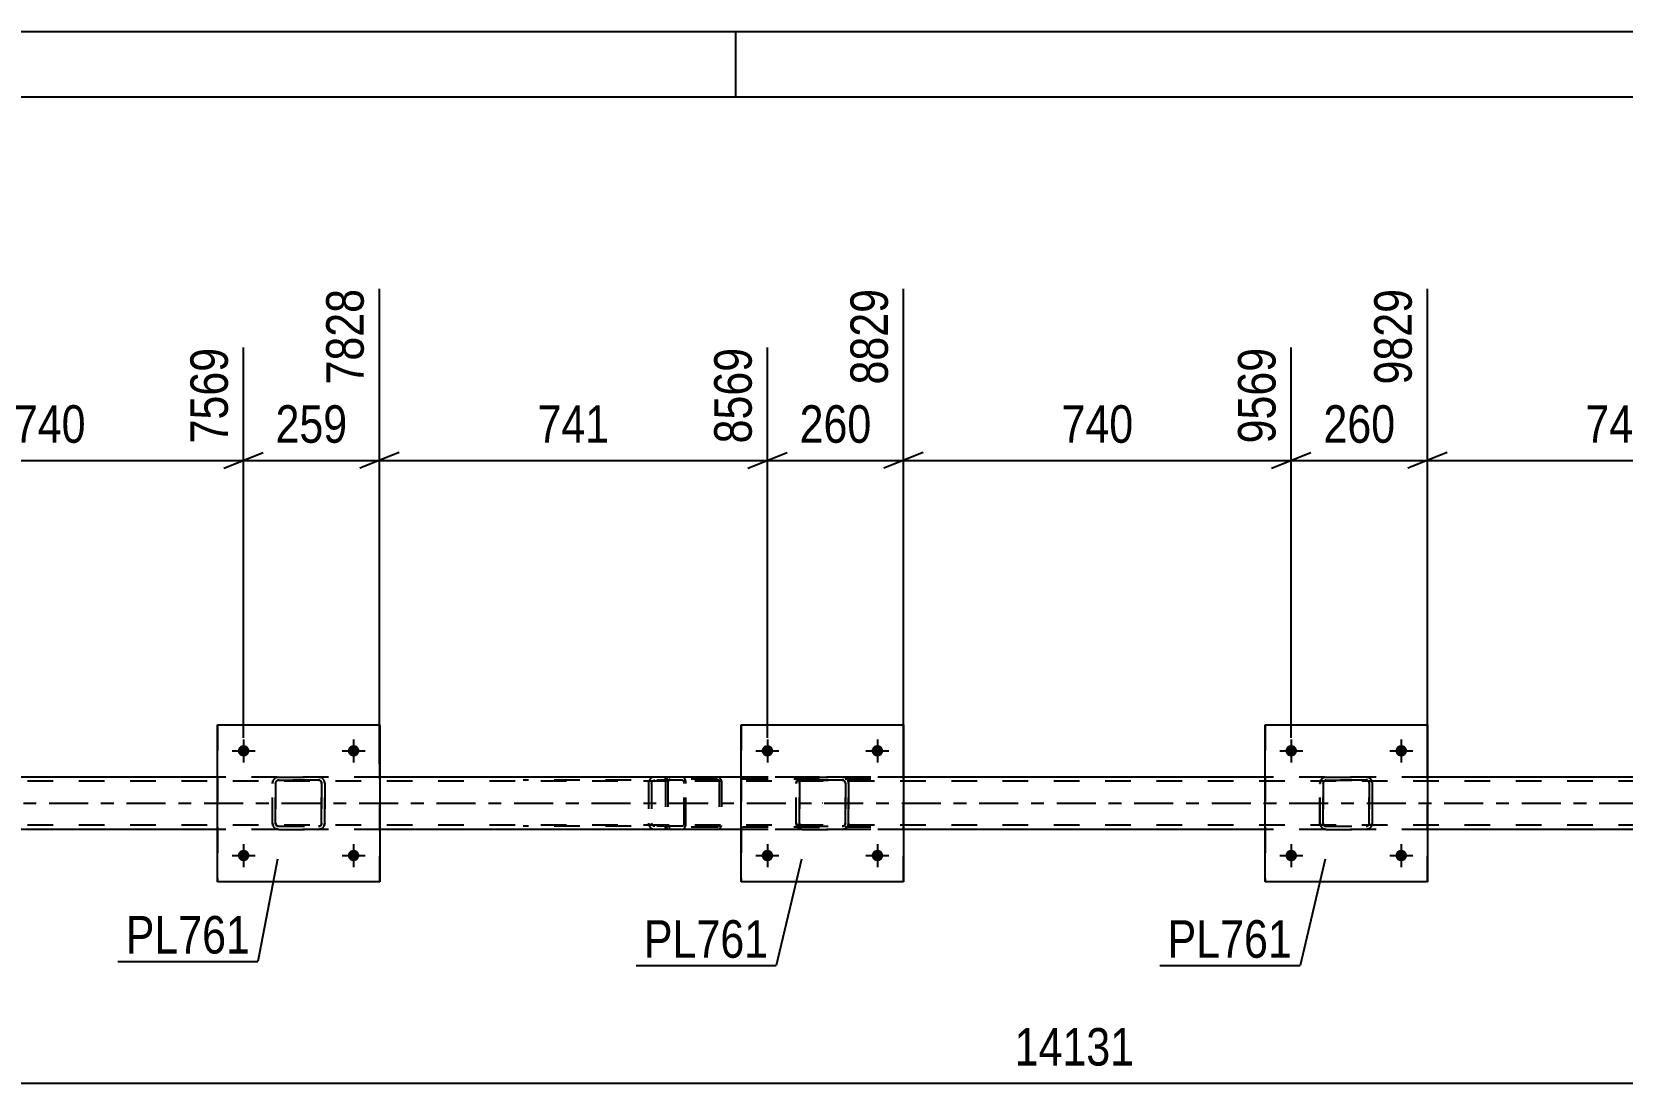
# Model space of a CAD drawing. Header units: millimetres. Extents: x -82 to 759, y -428 to 166.
# Drawn here: x 285.6 to 407.1, y 85.3 to 165.6 of the extents above; entities that cross this region are included whole.
import ezdxf

# ---------------------------------------------------------------- set-up
doc = ezdxf.new("R2010")
doc.units = ezdxf.units.MM
doc.linetypes.add('DXK_LINE_DOT2', pattern=[3.9198, 1.9599, -1.9599])
doc.linetypes.add('DXK_LINE_DOT3', pattern=[5.9187, 2.979, -0.9799, 0.9799, -0.9799])
doc.styles.add('Arial Narrow', font='ARIALN.TTF', dxfattribs={"height": 0.2})

# ---------------------------------------------------------------- blocks, each defined once
blk = doc.blocks.new('Unknown-814409776-1133')
at = {"color": 5, "linetype": 'Continuous'}
for p, q in [((759.42, 165.63), (-81.58, 165.63)), ((339.42, 160.63), (339.42, 165.63)), ((754.42, 160.63), (-76.58, 160.63))]:
    blk.add_line(p, q, dxfattribs=at)
blk = doc.blocks.new('Bolt-814409776-2479 - 2476')
at = {"linetype": 'Continuous'}
for points in [[(301.38, 110.7), (301.39, 110.8), (301.42, 110.88), (301.47, 110.96), (301.53, 111.03), (301.6, 111.09), (301.69, 111.12), (301.78, 111.14), (301.87, 111.14), (301.96, 111.12), (302.04, 111.09), (302.12, 111.03), (302.18, 110.96), (302.22, 110.88), (302.25, 110.8), (302.26, 110.7), (302.25, 110.61), (302.22, 110.53), (302.18, 110.45), (302.12, 110.38), (302.04, 110.32), (301.96, 110.29), (301.87, 110.27), (301.78, 110.27), (301.69, 110.29), (301.6, 110.32), (301.53, 110.38), (301.47, 110.45), (301.42, 110.53), (301.39, 110.61)], [(309.78, 110.7), (309.79, 110.8), (309.82, 110.88), (309.87, 110.96), (309.93, 111.03), (310, 111.09), (310.09, 111.12), (310.18, 111.14), (310.27, 111.14), (310.36, 111.12), (310.44, 111.09), (310.52, 111.03), (310.58, 110.96), (310.62, 110.88), (310.65, 110.8), (310.66, 110.7), (310.65, 110.61), (310.62, 110.53), (310.58, 110.45), (310.52, 110.38), (310.44, 110.32), (310.36, 110.29), (310.27, 110.27), (310.18, 110.27), (310.09, 110.29), (310, 110.32), (309.93, 110.38), (309.87, 110.45), (309.82, 110.53), (309.79, 110.61)]]:
    blk.add_hatch(color=1, dxfattribs=at).paths.add_polyline_path(points)
at = {"color": 1, "linetype": 'Continuous'}
for p, q in [((300.94, 110.7), (302.7, 110.7)), ((301.82, 111.58), (301.82, 109.82)), ((309.34, 110.7), (311.1, 110.7)), ((310.22, 111.58), (310.22, 109.82))]:
    blk.add_line(p, q, dxfattribs=at)
blk = doc.blocks.new('Bolt-814409776-2480 - 2476')
at = {"linetype": 'Continuous'}
for points in [[(301.38, 102.7), (301.39, 102.8), (301.42, 102.88), (301.47, 102.96), (301.53, 103.03), (301.6, 103.09), (301.69, 103.12), (301.78, 103.14), (301.87, 103.14), (301.96, 103.12), (302.04, 103.09), (302.12, 103.03), (302.18, 102.96), (302.22, 102.88), (302.25, 102.8), (302.26, 102.7), (302.25, 102.61), (302.22, 102.53), (302.18, 102.45), (302.12, 102.38), (302.04, 102.32), (301.96, 102.29), (301.87, 102.27), (301.78, 102.27), (301.69, 102.29), (301.6, 102.32), (301.53, 102.38), (301.47, 102.45), (301.42, 102.53), (301.39, 102.61)], [(309.78, 102.7), (309.79, 102.8), (309.82, 102.88), (309.87, 102.96), (309.93, 103.03), (310, 103.09), (310.09, 103.12), (310.18, 103.14), (310.27, 103.14), (310.36, 103.12), (310.44, 103.09), (310.52, 103.03), (310.58, 102.96), (310.62, 102.88), (310.65, 102.8), (310.66, 102.7), (310.65, 102.61), (310.62, 102.53), (310.58, 102.45), (310.52, 102.38), (310.44, 102.32), (310.36, 102.29), (310.27, 102.27), (310.18, 102.27), (310.09, 102.29), (310, 102.32), (309.93, 102.38), (309.87, 102.45), (309.82, 102.53), (309.79, 102.61)]]:
    blk.add_hatch(color=1, dxfattribs=at).paths.add_polyline_path(points)
at = {"color": 1, "linetype": 'Continuous'}
for p, q in [((301.82, 103.58), (301.82, 101.82)), ((310.22, 103.58), (310.22, 101.82)), ((300.94, 102.7), (302.7, 102.7)), ((309.34, 102.7), (311.1, 102.7))]:
    blk.add_line(p, q, dxfattribs=at)
blk = doc.blocks.new('Bolt-814409776-2485 - 2476')
at = {"linetype": 'Continuous'}
for points in [[(341.38, 110.7), (341.39, 110.8), (341.42, 110.88), (341.47, 110.96), (341.53, 111.03), (341.6, 111.09), (341.69, 111.12), (341.78, 111.14), (341.87, 111.14), (341.96, 111.12), (342.04, 111.09), (342.12, 111.03), (342.18, 110.96), (342.22, 110.88), (342.25, 110.8), (342.26, 110.7), (342.25, 110.61), (342.22, 110.53), (342.18, 110.45), (342.12, 110.38), (342.04, 110.32), (341.96, 110.29), (341.87, 110.27), (341.78, 110.27), (341.69, 110.29), (341.6, 110.32), (341.53, 110.38), (341.47, 110.45), (341.42, 110.53), (341.39, 110.61)], [(349.78, 110.7), (349.79, 110.8), (349.82, 110.88), (349.87, 110.96), (349.93, 111.03), (350, 111.09), (350.09, 111.12), (350.18, 111.14), (350.27, 111.14), (350.36, 111.12), (350.44, 111.09), (350.52, 111.03), (350.58, 110.96), (350.62, 110.88), (350.65, 110.8), (350.66, 110.7), (350.65, 110.61), (350.62, 110.53), (350.58, 110.45), (350.52, 110.38), (350.44, 110.32), (350.36, 110.29), (350.27, 110.27), (350.18, 110.27), (350.09, 110.29), (350, 110.32), (349.93, 110.38), (349.87, 110.45), (349.82, 110.53), (349.79, 110.61)]]:
    blk.add_hatch(color=1, dxfattribs=at).paths.add_polyline_path(points)
at = {"color": 1, "linetype": 'Continuous'}
for p, q in [((340.94, 110.7), (342.7, 110.7)), ((341.82, 111.58), (341.82, 109.82)), ((349.34, 110.7), (351.1, 110.7)), ((350.22, 111.58), (350.22, 109.82))]:
    blk.add_line(p, q, dxfattribs=at)
blk = doc.blocks.new('Bolt-814409776-2486 - 2476')
at = {"linetype": 'Continuous'}
for points in [[(341.38, 102.7), (341.39, 102.8), (341.42, 102.88), (341.47, 102.96), (341.53, 103.03), (341.6, 103.09), (341.69, 103.12), (341.78, 103.14), (341.87, 103.14), (341.96, 103.12), (342.04, 103.09), (342.12, 103.03), (342.18, 102.96), (342.22, 102.88), (342.25, 102.8), (342.26, 102.7), (342.25, 102.61), (342.22, 102.53), (342.18, 102.45), (342.12, 102.38), (342.04, 102.32), (341.96, 102.29), (341.87, 102.27), (341.78, 102.27), (341.69, 102.29), (341.6, 102.32), (341.53, 102.38), (341.47, 102.45), (341.42, 102.53), (341.39, 102.61)], [(349.78, 102.7), (349.79, 102.8), (349.82, 102.88), (349.87, 102.96), (349.93, 103.03), (350, 103.09), (350.09, 103.12), (350.18, 103.14), (350.27, 103.14), (350.36, 103.12), (350.44, 103.09), (350.52, 103.03), (350.58, 102.96), (350.62, 102.88), (350.65, 102.8), (350.66, 102.7), (350.65, 102.61), (350.62, 102.53), (350.58, 102.45), (350.52, 102.38), (350.44, 102.32), (350.36, 102.29), (350.27, 102.27), (350.18, 102.27), (350.09, 102.29), (350, 102.32), (349.93, 102.38), (349.87, 102.45), (349.82, 102.53), (349.79, 102.61)]]:
    blk.add_hatch(color=1, dxfattribs=at).paths.add_polyline_path(points)
at = {"color": 1, "linetype": 'Continuous'}
for p, q in [((341.82, 103.58), (341.82, 101.82)), ((350.22, 103.58), (350.22, 101.82)), ((340.94, 102.7), (342.7, 102.7)), ((349.34, 102.7), (351.1, 102.7))]:
    blk.add_line(p, q, dxfattribs=at)
blk = doc.blocks.new('Part-814409776-2519 - 2476')
at = {"color": 2, "linetype": 'Continuous'}
for p, q in [((299.82, 100.7), (299.82, 112.7)), ((299.82, 112.7), (299.82, 112.7)), ((299.82, 112.7), (312.22, 112.7)), ((312.22, 112.7), (312.22, 100.7)), ((299.82, 100.7), (299.82, 100.7)), ((312.22, 100.7), (299.82, 100.7))]:
    blk.add_line(p, q, dxfattribs=at)
at = {"color": 7, "linetype": 'DXK_LINE_DOT2'}
for p, q in [((299.82, 112.7), (299.82, 100.7)), ((299.82, 112.7), (299.82, 112.7)), ((312.22, 100.7), (312.22, 112.7)), ((299.82, 100.7), (299.82, 100.7))]:
    blk.add_line(p, q, dxfattribs=at)
blk = doc.blocks.new('Part-814409776-2520 - 2476')
at = {"color": 7, "linetype": 'DXK_LINE_DOT2'}
for p, q in [((304.02, 108.22), (304.05, 108.41)), ((304.06, 108.41), (304.02, 108.22)), ((304.02, 105.18), (304.02, 108.22)), ((304.02, 108.22), (304.02, 108.22)), ((304.02, 105.18), (304.02, 108.22)), ((304.26, 108.22), (304.28, 108.32)), ((304.28, 108.32), (304.26, 108.22)), ((304.26, 105.18), (304.26, 108.22)), ((304.26, 108.22), (304.26, 108.22)), ((304.26, 108.22), (304.26, 105.18)), ((304.28, 108.32), (304.33, 108.39)), ((304.33, 108.39), (304.28, 108.32)), ((304.31, 108.67), (304.5, 108.7)), ((304.5, 108.7), (304.32, 108.67)), ((304.33, 108.39), (304.41, 108.45)), ((304.41, 108.45), (304.33, 108.39)), ((304.41, 108.45), (304.5, 108.46)), ((304.5, 108.46), (304.41, 108.45)), ((304.5, 108.7), (307.54, 108.7)), ((304.5, 108.7), (304.5, 108.7)), ((304.5, 108.7), (307.54, 108.7)), ((304.5, 108.46), (307.54, 108.46)), ((304.5, 108.46), (304.5, 108.46)), ((307.54, 108.46), (304.5, 108.46)), ((307.54, 108.7), (307.54, 108.7)), ((307.54, 108.7), (307.72, 108.67)), ((307.73, 108.67), (307.54, 108.7)), ((307.54, 108.46), (307.54, 108.46)), ((307.54, 108.46), (307.63, 108.45)), ((307.63, 108.45), (307.54, 108.46)), ((307.63, 108.45), (307.63, 108.45)), ((307.63, 108.45), (307.71, 108.39)), ((307.71, 108.39), (307.63, 108.45)), ((307.71, 108.39), (307.76, 108.32)), ((307.76, 108.32), (307.71, 108.39)), ((307.76, 108.32), (307.78, 108.22)), ((307.78, 108.22), (307.76, 108.32)), ((307.78, 105.18), (307.78, 108.22)), ((307.78, 108.22), (307.78, 108.22)), ((307.78, 108.22), (307.78, 105.18)), ((307.98, 108.41), (308.02, 108.22)), ((308.02, 108.22), (307.98, 108.41)), ((308.02, 105.18), (308.02, 108.22)), ((308.02, 108.22), (308.02, 108.22)), ((308.02, 108.22), (308.02, 105.18)), ((304.02, 105.18), (304.02, 105.18)), ((304.05, 105), (304.02, 105.18)), ((304.02, 105.18), (304.06, 105)), ((304.26, 105.18), (304.26, 105.18)), ((304.28, 105.09), (304.26, 105.18)), ((304.26, 105.18), (304.28, 105.09)), ((304.33, 105.01), (304.28, 105.09)), ((304.28, 105.09), (304.33, 105.01)), ((304.31, 104.74), (304.32, 104.74)), ((304.5, 104.7), (304.31, 104.74)), ((304.32, 104.74), (304.5, 104.7)), ((304.41, 104.96), (304.33, 105.01)), ((304.33, 105.01), (304.41, 104.96)), ((304.5, 104.94), (304.41, 104.96)), ((304.41, 104.96), (304.5, 104.94)), ((304.5, 104.94), (307.54, 104.94)), ((304.5, 104.94), (304.5, 104.94)), ((304.5, 104.94), (307.54, 104.94)), ((304.5, 104.7), (307.54, 104.7)), ((304.5, 104.7), (304.5, 104.7)), ((304.5, 104.7), (307.54, 104.7)), ((307.63, 104.96), (307.54, 104.94)), ((307.54, 104.94), (307.63, 104.96)), ((307.54, 104.94), (307.54, 104.94)), ((307.72, 104.74), (307.54, 104.7)), ((307.54, 104.7), (307.73, 104.74)), ((307.54, 104.7), (307.54, 104.7)), ((307.71, 105.01), (307.63, 104.96)), ((307.63, 104.96), (307.71, 105.01)), ((307.76, 105.09), (307.71, 105.01)), ((307.71, 105.01), (307.76, 105.09)), ((307.78, 105.18), (307.76, 105.09)), ((307.76, 105.09), (307.78, 105.18)), ((307.78, 105.18), (307.78, 105.18)), ((308.02, 105.18), (307.98, 105)), ((307.98, 105), (308.02, 105.18)), ((308.02, 105.18), (308.02, 105.18))]:
    blk.add_line(p, q, dxfattribs=at)
at = {"color": 7, "linetype": 'DXK_LINE_DOT3'}
blk.add_line((306.02, 106.7), (306.01, 106.71), dxfattribs=at)
at = {"color": 7, "linetype": 'DXK_LINE_DOT2'}
for centre, start, end in [((304.5, 108.22), 112.5, 157.5), ((304.5, 108.22), 112.5, 157.5), ((307.54, 108.22), 22.5, 67.5), ((307.54, 108.22), 22.5, 67.5), ((304.5, 105.18), 202.5, 247.5), ((304.5, 105.18), 202.5, 247.5), ((307.54, 105.18), 292.5, 337.5), ((307.54, 105.18), 292.5, 337.5)]:
    blk.add_arc(centre, 0.48, start, end, dxfattribs=at)
blk = doc.blocks.new('Part-814409776-2587 - 2476')
at = {"color": 2, "linetype": 'Continuous'}
for p, q in [((339.82, 100.7), (339.82, 112.7)), ((339.82, 112.7), (339.82, 112.7)), ((339.82, 112.7), (352.22, 112.7)), ((352.22, 112.7), (352.22, 100.7)), ((339.82, 100.7), (339.82, 100.7)), ((352.22, 100.7), (339.82, 100.7))]:
    blk.add_line(p, q, dxfattribs=at)
at = {"color": 7, "linetype": 'DXK_LINE_DOT2'}
for p, q in [((339.82, 112.7), (339.82, 100.7)), ((339.82, 112.7), (339.82, 112.7)), ((352.22, 100.7), (352.22, 112.7)), ((339.82, 100.7), (339.82, 100.7))]:
    blk.add_line(p, q, dxfattribs=at)
blk = doc.blocks.new('Part-814409776-2566 - 2476')
at = {"color": 7, "linetype": 'DXK_LINE_DOT2'}
for p, q in [((647.89, 108.38), (50.22, 108.38)), ((312.22, 108.7), (299.82, 108.7)), ((352.22, 108.7), (339.82, 108.7)), ((392.22, 108.7), (379.82, 108.7)), ((647.89, 105.02), (50.22, 105.02)), ((312.22, 104.7), (299.82, 104.7)), ((352.22, 104.7), (339.82, 104.7)), ((392.22, 104.7), (379.82, 104.7))]:
    blk.add_line(p, q, dxfattribs=at)
at = {"color": 2, "linetype": 'Continuous'}
for p, q in [((299.82, 108.7), (272.22, 108.7)), ((339.82, 108.7), (312.22, 108.7)), ((379.82, 108.7), (352.22, 108.7)), ((419.82, 108.7), (392.22, 108.7)), ((299.82, 104.7), (272.22, 104.7)), ((339.82, 104.7), (312.22, 104.7)), ((379.82, 104.7), (352.22, 104.7)), ((419.82, 104.7), (392.22, 104.7))]:
    blk.add_line(p, q, dxfattribs=at)
at = {"color": 7, "linetype": 'DXK_LINE_DOT3'}
blk.add_line((50.22, 106.7), (647.89, 106.7), dxfattribs=at)
blk = doc.blocks.new('Part-814409776-2588 - 2476')
at = {"color": 7, "linetype": 'DXK_LINE_DOT2'}
for p, q in [((344.02, 108.22), (344.05, 108.41)), ((344.06, 108.41), (344.02, 108.22)), ((344.02, 105.18), (344.02, 108.22)), ((344.02, 108.22), (344.02, 108.22)), ((344.02, 105.18), (344.02, 108.22)), ((344.26, 108.22), (344.28, 108.32)), ((344.28, 108.32), (344.26, 108.22)), ((344.26, 105.18), (344.26, 108.22)), ((344.26, 108.22), (344.26, 108.22)), ((344.26, 108.22), (344.26, 105.18)), ((344.28, 108.32), (344.33, 108.39)), ((344.33, 108.39), (344.28, 108.32)), ((344.31, 108.67), (344.5, 108.7)), ((344.5, 108.7), (344.32, 108.67)), ((344.33, 108.39), (344.41, 108.45)), ((344.4, 108.45), (344.33, 108.39)), ((344.5, 108.46), (344.4, 108.45)), ((344.41, 108.45), (344.5, 108.46)), ((344.5, 108.7), (347.54, 108.7)), ((344.5, 108.7), (344.5, 108.7)), ((344.5, 108.7), (347.54, 108.7)), ((344.5, 108.46), (347.54, 108.46)), ((344.5, 108.46), (344.5, 108.46)), ((347.54, 108.46), (344.5, 108.46)), ((347.54, 108.7), (347.54, 108.7)), ((347.54, 108.7), (347.72, 108.67)), ((347.73, 108.67), (347.54, 108.7)), ((347.54, 108.46), (347.54, 108.46)), ((347.54, 108.46), (347.63, 108.45)), ((347.63, 108.45), (347.54, 108.46)), ((347.63, 108.45), (347.63, 108.45)), ((347.63, 108.45), (347.71, 108.39)), ((347.71, 108.39), (347.63, 108.45)), ((347.71, 108.39), (347.76, 108.32)), ((347.76, 108.32), (347.71, 108.39)), ((347.76, 108.32), (347.78, 108.22)), ((347.78, 108.22), (347.76, 108.32)), ((347.78, 105.18), (347.78, 108.22)), ((347.78, 108.22), (347.78, 108.22)), ((347.78, 108.22), (347.78, 105.18)), ((347.98, 108.41), (348.02, 108.22)), ((348.02, 108.22), (347.98, 108.41)), ((348.02, 105.18), (348.02, 108.22)), ((348.02, 108.22), (348.02, 108.22)), ((348.02, 108.22), (348.02, 105.18)), ((344.02, 105.18), (344.02, 105.18)), ((344.05, 105), (344.02, 105.18)), ((344.02, 105.18), (344.06, 105)), ((344.26, 105.18), (344.26, 105.18)), ((344.28, 105.09), (344.26, 105.18)), ((344.26, 105.18), (344.28, 105.09)), ((344.33, 105.01), (344.28, 105.09)), ((344.28, 105.09), (344.33, 105.01)), ((344.31, 104.74), (344.32, 104.74)), ((344.5, 104.7), (344.31, 104.74)), ((344.32, 104.74), (344.5, 104.7)), ((344.41, 104.96), (344.33, 105.01)), ((344.33, 105.01), (344.4, 104.96)), ((344.4, 104.96), (344.5, 104.94)), ((344.5, 104.94), (344.41, 104.96)), ((344.5, 104.94), (347.54, 104.94)), ((344.5, 104.94), (344.5, 104.94)), ((344.5, 104.94), (347.54, 104.94)), ((344.5, 104.7), (347.54, 104.7)), ((344.5, 104.7), (344.5, 104.7)), ((344.5, 104.7), (347.54, 104.7)), ((347.63, 104.96), (347.54, 104.94)), ((347.54, 104.94), (347.63, 104.96)), ((347.54, 104.94), (347.54, 104.94)), ((347.72, 104.74), (347.54, 104.7)), ((347.54, 104.7), (347.73, 104.74)), ((347.54, 104.7), (347.54, 104.7)), ((347.71, 105.01), (347.63, 104.96)), ((347.63, 104.96), (347.71, 105.01)), ((347.76, 105.09), (347.71, 105.01)), ((347.71, 105.01), (347.76, 105.09)), ((347.78, 105.18), (347.76, 105.09)), ((347.76, 105.09), (347.78, 105.18)), ((347.78, 105.18), (347.78, 105.18)), ((348.02, 105.18), (347.98, 105)), ((347.98, 105), (348.02, 105.18)), ((348.02, 105.18), (348.02, 105.18))]:
    blk.add_line(p, q, dxfattribs=at)
at = {"color": 7, "linetype": 'DXK_LINE_DOT3'}
blk.add_line((346.02, 106.7), (346.01, 106.71), dxfattribs=at)
at = {"color": 7, "linetype": 'DXK_LINE_DOT2'}
for centre, start, end in [((344.5, 108.22), 112.5, 157.5), ((344.5, 108.22), 112.5, 157.5), ((347.54, 108.22), 22.5, 67.5), ((347.54, 108.22), 22.5, 67.5), ((344.5, 105.18), 202.5, 247.5), ((344.5, 105.18), 202.5, 247.5), ((347.54, 105.18), 292.5, 337.5), ((347.54, 105.18), 292.5, 337.5)]:
    blk.add_arc(centre, 0.48, start, end, dxfattribs=at)
blk = doc.blocks.new('Part-814409776-2732 - 2476')
at = {"color": 7, "linetype": 'DXK_LINE_DOT2'}
for p, q in [((335.33, 108.7), (323.17, 108.7)), ((335.33, 108.46), (323.17, 108.46)), ((332.75, 108.31), (332.73, 108.22)), ((332.73, 108.22), (332.73, 105.18)), ((332.77, 108.41), (332.75, 108.31)), ((332.98, 108.22), (333, 108.32)), ((332.98, 108.22), (332.98, 105.18)), ((333, 108.32), (333.06, 108.39)), ((333.23, 108.7), (333.04, 108.67)), ((333.06, 108.39), (333.14, 108.45)), ((333.14, 108.45), (333.23, 108.46)), ((334.05, 108.46), (334.05, 108.7)), ((335.43, 108.67), (335.33, 108.7)), ((335.33, 108.46), (335.38, 108.45)), ((335.38, 108.45), (335.42, 108.39)), ((335.42, 108.39), (335.45, 108.32)), ((335.52, 108.56), (335.43, 108.67)), ((335.45, 108.32), (335.46, 108.22)), ((335.46, 105.18), (335.46, 108.22)), ((335.58, 108.41), (335.52, 108.56)), ((335.6, 108.22), (335.58, 108.41)), ((335.6, 105.18), (335.6, 108.22)), ((335.33, 104.94), (323.17, 104.94)), ((335.33, 104.7), (323.17, 104.7)), ((332.73, 105.18), (332.75, 105.1)), ((332.75, 105.1), (332.77, 105)), ((333, 105.09), (332.98, 105.18)), ((333.06, 105.01), (333, 105.09)), ((333.04, 104.74), (333.23, 104.7)), ((333.14, 104.96), (333.06, 105.01)), ((333.23, 104.94), (333.14, 104.96)), ((334.05, 104.7), (334.05, 104.94)), ((335.38, 104.96), (335.33, 104.94)), ((335.33, 104.7), (335.43, 104.74)), ((335.42, 105.01), (335.38, 104.96)), ((335.45, 105.09), (335.42, 105.01)), ((335.43, 104.74), (335.52, 104.84)), ((335.46, 105.18), (335.45, 105.09)), ((335.52, 104.84), (335.58, 105)), ((335.58, 105), (335.6, 105.18))]:
    blk.add_line(p, q, dxfattribs=at)
for centre, start, end in [((333.22, 108.21), 111.1941, 156.1506), ((333.22, 105.2), 203.8494, 248.8059)]:
    blk.add_arc(centre, 0.492, start, end, dxfattribs=at)
blk = doc.blocks.new('Part-814409776-2784 - 2476')
at = {"color": 7, "linetype": 'DXK_LINE_DOT2'}
for p, q in [((334.08, 108.51), (334.05, 108.38)), ((334.05, 108.38), (334.05, 105.02)), ((334.22, 108.38), (334.23, 108.45)), ((334.22, 108.38), (334.22, 105.02)), ((334.23, 108.45), (334.27, 108.5)), ((334.39, 108.7), (334.26, 108.68)), ((334.27, 108.5), (334.33, 108.53)), ((334.33, 108.53), (334.39, 108.54)), ((349.72, 108.7), (334.39, 108.7)), ((349.72, 108.54), (334.39, 108.54)), ((338.1, 108.68), (337.97, 108.7)), ((337.97, 108.54), (338.03, 108.53)), ((338.03, 108.53), (338.06, 108.52)), ((338.06, 108.52), (338.09, 108.5)), ((338.09, 108.5), (338.12, 108.45)), ((338.12, 108.45), (338.14, 108.38)), ((338.14, 108.38), (338.14, 105.02)), ((338.31, 108.38), (338.28, 108.51)), ((338.31, 108.38), (338.31, 105.02)), ((334.05, 105.02), (334.08, 104.9)), ((334.23, 104.96), (334.22, 105.02)), ((334.27, 104.91), (334.23, 104.96)), ((334.26, 104.73), (334.39, 104.7)), ((334.27, 104.91), (334.3, 104.89)), ((334.3, 104.89), (334.33, 104.88)), ((334.33, 104.88), (334.39, 104.86)), ((349.72, 104.86), (334.39, 104.86)), ((349.72, 104.7), (334.39, 104.7)), ((338.03, 104.88), (337.97, 104.86)), ((337.97, 104.7), (338.1, 104.73)), ((338.09, 104.91), (338.03, 104.88)), ((338.12, 104.96), (338.09, 104.91)), ((338.14, 105.02), (338.12, 104.96)), ((338.28, 104.9), (338.31, 105.02))]:
    blk.add_line(p, q, dxfattribs=at)
for centre, start, end in [((334.38, 108.37), 110.7583, 155.68), ((337.98, 108.37), 24.32, 69.2417), ((334.38, 105.04), 204.32, 249.2417), ((337.98, 105.04), 290.7583, 335.68)]:
    blk.add_arc(centre, 0.331, start, end, dxfattribs=at)
blk = doc.blocks.new('Part-814409776-2794 - 2476')
at = {"color": 7, "linetype": 'DXK_LINE_DOT2'}
for p, q in [((384.01, 108.22), (384.05, 108.41)), ((384.01, 108.22), (384.02, 108.22)), ((384.01, 105.18), (384.01, 108.22)), ((384.06, 108.41), (384.02, 108.22)), ((384.02, 105.18), (384.02, 108.22)), ((384.27, 108.32), (384.25, 108.22)), ((384.26, 108.22), (384.25, 108.22)), ((384.25, 108.22), (384.25, 105.18)), ((384.26, 108.22), (384.28, 108.32)), ((384.26, 105.18), (384.26, 108.22)), ((384.32, 108.39), (384.27, 108.32)), ((384.28, 108.32), (384.33, 108.39)), ((384.31, 108.67), (384.49, 108.7)), ((384.5, 108.7), (384.32, 108.67)), ((384.4, 108.45), (384.32, 108.39)), ((384.33, 108.39), (384.41, 108.45)), ((384.49, 108.46), (384.4, 108.45)), ((384.41, 108.45), (384.5, 108.46)), ((384.5, 108.7), (384.49, 108.7)), ((384.49, 108.7), (387.53, 108.7)), ((384.49, 108.46), (384.5, 108.46)), ((387.53, 108.46), (384.49, 108.46)), ((384.5, 108.7), (387.54, 108.7)), ((384.5, 108.46), (387.54, 108.46)), ((387.53, 108.7), (387.54, 108.7)), ((387.53, 108.7), (387.72, 108.67)), ((387.54, 108.46), (387.53, 108.46)), ((387.63, 108.45), (387.53, 108.46)), ((387.72, 108.67), (387.54, 108.7)), ((387.54, 108.46), (387.63, 108.45)), ((387.63, 108.45), (387.63, 108.45)), ((387.63, 108.45), (387.71, 108.39)), ((387.7, 108.39), (387.63, 108.45)), ((387.76, 108.32), (387.7, 108.39)), ((387.71, 108.39), (387.76, 108.32)), ((387.76, 108.32), (387.78, 108.22)), ((387.77, 108.22), (387.76, 108.32)), ((387.78, 108.22), (387.77, 108.22)), ((387.77, 108.22), (387.77, 105.18)), ((387.78, 105.18), (387.78, 108.22)), ((387.98, 108.41), (388.01, 108.22)), ((388.02, 108.22), (387.98, 108.41)), ((388.02, 108.22), (388.01, 108.22)), ((388.01, 108.22), (388.01, 105.18)), ((388.02, 105.18), (388.02, 108.22)), ((384.02, 105.18), (384.01, 105.18)), ((384.05, 105), (384.01, 105.18)), ((384.02, 105.18), (384.06, 105)), ((384.25, 105.18), (384.26, 105.18)), ((384.25, 105.18), (384.27, 105.09)), ((384.28, 105.09), (384.26, 105.18)), ((384.27, 105.09), (384.32, 105.01)), ((384.33, 105.01), (384.28, 105.09)), ((384.31, 104.74), (384.32, 104.74)), ((384.49, 104.7), (384.31, 104.74)), ((384.32, 105.01), (384.4, 104.96)), ((384.32, 104.74), (384.5, 104.7)), ((384.41, 104.96), (384.33, 105.01)), ((384.4, 104.96), (384.49, 104.94)), ((384.5, 104.94), (384.41, 104.96)), ((384.5, 104.94), (384.49, 104.94)), ((384.49, 104.94), (387.53, 104.94)), ((384.5, 104.7), (384.49, 104.7)), ((384.49, 104.7), (387.53, 104.7)), ((384.5, 104.94), (387.54, 104.94)), ((384.5, 104.7), (387.54, 104.7)), ((387.53, 104.94), (387.63, 104.96)), ((387.53, 104.94), (387.54, 104.94)), ((387.72, 104.74), (387.53, 104.7)), ((387.53, 104.7), (387.54, 104.7)), ((387.63, 104.96), (387.54, 104.94)), ((387.54, 104.7), (387.72, 104.74)), ((387.71, 105.01), (387.63, 104.96)), ((387.63, 104.96), (387.7, 105.01)), ((387.7, 105.01), (387.76, 105.09)), ((387.76, 105.09), (387.71, 105.01)), ((387.78, 105.18), (387.76, 105.09)), ((387.76, 105.09), (387.77, 105.18)), ((387.77, 105.18), (387.78, 105.18)), ((388.01, 105.18), (387.98, 105)), ((387.98, 105), (388.02, 105.18)), ((388.01, 105.18), (388.02, 105.18))]:
    blk.add_line(p, q, dxfattribs=at)
at = {"color": 7, "linetype": 'DXK_LINE_DOT3'}
blk.add_line((386.02, 106.7), (386.01, 106.71), dxfattribs=at)
at = {"color": 7, "linetype": 'DXK_LINE_DOT2'}
for centre, start, end in [((384.49, 108.22), 112.5, 157.5), ((384.5, 108.22), 112.5, 157.5), ((387.53, 108.22), 22.5, 67.5), ((387.54, 108.22), 22.5, 67.5), ((384.49, 105.18), 202.5, 247.5), ((384.5, 105.18), 202.5, 247.5), ((387.53, 105.18), 292.5, 337.5), ((387.54, 105.18), 292.5, 337.5)]:
    blk.add_arc(centre, 0.48, start, end, dxfattribs=at)
blk = doc.blocks.new('Part-814409776-2799 - 2476')
at = {"color": 2, "linetype": 'Continuous'}
for p, q in [((379.82, 100.7), (379.82, 112.7)), ((379.82, 112.7), (379.82, 112.7)), ((379.82, 112.7), (392.22, 112.7)), ((392.22, 112.7), (392.22, 100.7)), ((379.82, 100.7), (379.82, 100.7)), ((392.22, 100.7), (379.82, 100.7))]:
    blk.add_line(p, q, dxfattribs=at)
at = {"color": 7, "linetype": 'DXK_LINE_DOT2'}
for p, q in [((379.82, 112.7), (379.82, 100.7)), ((379.82, 112.7), (379.82, 112.7)), ((392.22, 100.7), (392.22, 112.7)), ((379.82, 100.7), (379.82, 100.7))]:
    blk.add_line(p, q, dxfattribs=at)
blk = doc.blocks.new('Bolt-814409776-2800 - 2476')
at = {"linetype": 'Continuous'}
for points in [[(381.38, 102.7), (381.39, 102.8), (381.42, 102.88), (381.46, 102.96), (381.52, 103.03), (381.6, 103.09), (381.68, 103.12), (381.77, 103.14), (381.86, 103.14), (381.95, 103.12), (382.04, 103.09), (382.11, 103.03), (382.17, 102.96), (382.22, 102.88), (382.25, 102.8), (382.26, 102.7), (382.25, 102.61), (382.22, 102.53), (382.17, 102.45), (382.11, 102.38), (382.04, 102.32), (381.95, 102.29), (381.86, 102.27), (381.77, 102.27), (381.68, 102.29), (381.6, 102.32), (381.52, 102.38), (381.46, 102.45), (381.42, 102.53), (381.39, 102.61)], [(389.78, 102.7), (389.79, 102.8), (389.82, 102.88), (389.86, 102.96), (389.92, 103.03), (390, 103.09), (390.08, 103.12), (390.17, 103.14), (390.26, 103.14), (390.35, 103.12), (390.44, 103.09), (390.51, 103.03), (390.57, 102.96), (390.62, 102.88), (390.65, 102.8), (390.66, 102.7), (390.65, 102.61), (390.62, 102.53), (390.57, 102.45), (390.51, 102.38), (390.44, 102.32), (390.35, 102.29), (390.26, 102.27), (390.17, 102.27), (390.08, 102.29), (390, 102.32), (389.92, 102.38), (389.86, 102.45), (389.82, 102.53), (389.79, 102.61)]]:
    blk.add_hatch(color=1, dxfattribs=at).paths.add_polyline_path(points)
at = {"color": 1, "linetype": 'Continuous'}
for p, q in [((381.82, 103.58), (381.82, 101.82)), ((390.22, 103.58), (390.22, 101.82)), ((380.94, 102.7), (382.7, 102.7)), ((389.34, 102.7), (391.1, 102.7))]:
    blk.add_line(p, q, dxfattribs=at)
blk = doc.blocks.new('Bolt-814409776-2801 - 2476')
at = {"linetype": 'Continuous'}
for points in [[(381.38, 110.7), (381.39, 110.8), (381.42, 110.88), (381.46, 110.96), (381.52, 111.03), (381.6, 111.09), (381.68, 111.12), (381.77, 111.14), (381.86, 111.14), (381.95, 111.12), (382.04, 111.09), (382.11, 111.03), (382.17, 110.96), (382.22, 110.88), (382.25, 110.8), (382.26, 110.7), (382.25, 110.61), (382.22, 110.53), (382.17, 110.45), (382.11, 110.38), (382.04, 110.32), (381.95, 110.29), (381.86, 110.27), (381.77, 110.27), (381.68, 110.29), (381.6, 110.32), (381.52, 110.38), (381.46, 110.45), (381.42, 110.53), (381.39, 110.61)], [(389.78, 110.7), (389.79, 110.8), (389.82, 110.88), (389.86, 110.96), (389.92, 111.03), (390, 111.09), (390.08, 111.12), (390.17, 111.14), (390.26, 111.14), (390.35, 111.12), (390.44, 111.09), (390.51, 111.03), (390.57, 110.96), (390.62, 110.88), (390.65, 110.8), (390.66, 110.7), (390.65, 110.61), (390.62, 110.53), (390.57, 110.45), (390.51, 110.38), (390.44, 110.32), (390.35, 110.29), (390.26, 110.27), (390.17, 110.27), (390.08, 110.29), (390, 110.32), (389.92, 110.38), (389.86, 110.45), (389.82, 110.53), (389.79, 110.61)]]:
    blk.add_hatch(color=1, dxfattribs=at).paths.add_polyline_path(points)
at = {"color": 1, "linetype": 'Continuous'}
for p, q in [((380.94, 110.7), (382.7, 110.7)), ((381.82, 111.58), (381.82, 109.82)), ((389.34, 110.7), (391.1, 110.7)), ((390.22, 111.58), (390.22, 109.82))]:
    blk.add_line(p, q, dxfattribs=at)
blk = doc.blocks.new('StraightDimension-814409776-30413 - 2476')
at = {"color": 7, "linetype": 'Continuous'}
for p, q in [((352.22, 109.7), (352.22, 146.01)), ((381.82, 111.7), (381.82, 141.51)), ((353.72, 133.49), (350.72, 132.29)), ((352.22, 132.89), (381.82, 132.89)), ((380.32, 132.29), (383.32, 133.49))]:
    blk.add_line(p, q, dxfattribs=at)
at = {"color": 0}
blk.add_wipeout([(370.36, 133.64), (370.36, 137.84), (363.68, 137.84), (363.68, 133.64)], dxfattribs=at)
at = {"color": 3, "style": 'Arial Narrow'}
blk.add_text('740', height=2.863, dxfattribs=at).set_placement((364.28, 134.24))
at = {"color": 0, "linetype": 'Continuous'}
blk.add_wipeout([(381.22, 142.11), (377.02, 142.11), (377.02, 133.59), (381.22, 133.59)], dxfattribs=at)
at = {"color": 3, "linetype": 'Continuous', "style": 'Arial Narrow'}
blk.add_text('9569', height=2.863, rotation=90.0002, dxfattribs=at).set_placement((380.62, 134.19))
blk = doc.blocks.new('StraightDimension-814409776-2878 - 2476')
at = {"color": 7, "linetype": 'Continuous'}
blk.add_line((82.65, 85.31), (647.89, 85.31), dxfattribs=at)
at = {"color": 0}
blk.add_wipeout([(370.44, 86.06), (370.44, 90.26), (360.1, 90.26), (360.1, 86.06)], dxfattribs=at)
at = {"color": 3, "style": 'Arial Narrow'}
blk.add_text('14131', height=2.863, dxfattribs=at).set_placement((360.7, 86.66))
blk = doc.blocks.new('StraightDimension-814409776-30411 - 2476')
at = {"color": 7, "linetype": 'Continuous'}
for p, q in [((392.22, 109.7), (392.22, 146.01)), ((421.82, 111.7), (421.82, 143.33)), ((393.72, 133.49), (390.72, 132.29)), ((392.22, 132.89), (421.82, 132.89)), ((420.32, 132.29), (423.32, 133.49))]:
    blk.add_line(p, q, dxfattribs=at)
at = {"color": 0}
blk.add_wipeout([(410.36, 133.64), (410.36, 137.84), (403.68, 137.84), (403.68, 133.64)], dxfattribs=at)
at = {"color": 3, "style": 'Arial Narrow'}
blk.add_text('740', height=2.863, dxfattribs=at).set_placement((404.28, 134.24))
at = {"color": 0, "linetype": 'Continuous'}
blk.add_wipeout([(421.22, 143.93), (417.02, 143.93), (417.02, 133.59), (421.22, 133.59)], dxfattribs=at)
at = {"color": 3, "linetype": 'Continuous', "style": 'Arial Narrow'}
blk.add_text('10569', height=2.863, rotation=90.0002, dxfattribs=at).set_placement((420.62, 134.19))
blk = doc.blocks.new('StraightDimension-814409776-30412 - 2476')
at = {"color": 7, "linetype": 'Continuous'}
for p, q in [((392.22, 109.7), (392.22, 146.01)), ((381.82, 111.7), (381.82, 141.51)), ((380.32, 132.29), (383.32, 133.49)), ((381.82, 132.89), (392.22, 132.89)), ((393.72, 133.49), (390.72, 132.29))]:
    blk.add_line(p, q, dxfattribs=at)
at = {"color": 0}
blk.add_wipeout([(390.36, 133.64), (390.36, 137.84), (383.68, 137.84), (383.68, 133.64)], dxfattribs=at)
at = {"color": 3, "style": 'Arial Narrow'}
blk.add_text('260', height=2.863, dxfattribs=at).set_placement((384.28, 134.24))
at = {"color": 0, "linetype": 'Continuous'}
blk.add_wipeout([(391.62, 146.61), (387.42, 146.61), (387.42, 138.09), (391.62, 138.09)], dxfattribs=at)
at = {"color": 3, "linetype": 'Continuous', "style": 'Arial Narrow'}
blk.add_text('9829', height=2.863, rotation=90.0002, dxfattribs=at).set_placement((391.02, 138.69))
blk = doc.blocks.new('StraightDimension-814409776-30414 - 2476')
at = {"color": 7, "linetype": 'Continuous'}
for p, q in [((352.22, 109.7), (352.22, 146.01)), ((341.82, 111.7), (341.82, 141.51)), ((340.32, 132.29), (343.32, 133.49)), ((341.82, 132.89), (352.22, 132.89)), ((353.72, 133.49), (350.72, 132.29))]:
    blk.add_line(p, q, dxfattribs=at)
at = {"color": 0}
blk.add_wipeout([(350.36, 133.64), (350.36, 137.84), (343.68, 137.84), (343.68, 133.64)], dxfattribs=at)
at = {"color": 3, "style": 'Arial Narrow'}
blk.add_text('260', height=2.863, dxfattribs=at).set_placement((344.28, 134.24))
at = {"color": 0, "linetype": 'Continuous'}
blk.add_wipeout([(351.62, 146.61), (347.42, 146.61), (347.42, 138.09), (351.62, 138.09)], dxfattribs=at)
at = {"color": 3, "linetype": 'Continuous', "style": 'Arial Narrow'}
blk.add_text('8829', height=2.863, rotation=90.0002, dxfattribs=at).set_placement((351.02, 138.69))
blk = doc.blocks.new('StraightDimension-814409776-30415 - 2476')
at = {"color": 7, "linetype": 'Continuous'}
for p, q in [((312.19, 109.7), (312.19, 146.01)), ((341.82, 111.7), (341.82, 141.51)), ((313.69, 133.49), (310.69, 132.29)), ((312.19, 132.89), (341.82, 132.89)), ((340.32, 132.29), (343.32, 133.49))]:
    blk.add_line(p, q, dxfattribs=at)
at = {"color": 0}
blk.add_wipeout([(330.35, 133.64), (330.35, 137.84), (323.66, 137.84), (323.66, 133.64)], dxfattribs=at)
at = {"color": 3, "style": 'Arial Narrow'}
blk.add_text('741', height=2.863, dxfattribs=at).set_placement((324.26, 134.24))
at = {"color": 0, "linetype": 'Continuous'}
blk.add_wipeout([(341.22, 142.11), (337.02, 142.11), (337.02, 133.59), (341.22, 133.59)], dxfattribs=at)
at = {"color": 3, "linetype": 'Continuous', "style": 'Arial Narrow'}
blk.add_text('8569', height=2.863, rotation=90.0002, dxfattribs=at).set_placement((340.62, 134.19))
blk = doc.blocks.new('StraightDimension-814409776-30416 - 2476')
at = {"color": 7, "linetype": 'Continuous'}
for p, q in [((312.19, 109.7), (312.19, 146.01)), ((301.82, 111.7), (301.82, 141.51)), ((300.32, 132.29), (303.32, 133.49)), ((301.82, 132.89), (312.19, 132.89)), ((313.69, 133.49), (310.69, 132.29))]:
    blk.add_line(p, q, dxfattribs=at)
at = {"color": 0}
blk.add_wipeout([(310.35, 133.64), (310.35, 137.84), (303.66, 137.84), (303.66, 133.64)], dxfattribs=at)
at = {"color": 3, "style": 'Arial Narrow'}
blk.add_text('259', height=2.863, dxfattribs=at).set_placement((304.26, 134.24))
at = {"color": 0, "linetype": 'Continuous'}
blk.add_wipeout([(311.59, 146.61), (307.39, 146.61), (307.39, 138.09), (311.59, 138.09)], dxfattribs=at)
at = {"color": 3, "linetype": 'Continuous', "style": 'Arial Narrow'}
blk.add_text('7828', height=2.863, rotation=90.0002, dxfattribs=at).set_placement((310.99, 138.69))
blk = doc.blocks.new('StraightDimension-814409776-30417 - 2476')
at = {"color": 7, "linetype": 'Continuous'}
for p, q in [((272.21, 109.7), (272.21, 146.01)), ((301.82, 111.7), (301.82, 141.51)), ((273.71, 133.49), (270.71, 132.29)), ((272.21, 132.89), (301.82, 132.89)), ((300.32, 132.29), (303.32, 133.49))]:
    blk.add_line(p, q, dxfattribs=at)
at = {"color": 0}
blk.add_wipeout([(290.36, 133.64), (290.36, 137.84), (283.68, 137.84), (283.68, 133.64)], dxfattribs=at)
at = {"color": 3, "style": 'Arial Narrow'}
blk.add_text('740', height=2.863, dxfattribs=at).set_placement((284.28, 134.24))
at = {"color": 0, "linetype": 'Continuous'}
blk.add_wipeout([(301.22, 142.11), (297.02, 142.11), (297.02, 133.59), (301.22, 133.59)], dxfattribs=at)
at = {"color": 3, "linetype": 'Continuous', "style": 'Arial Narrow'}
blk.add_text('7569', height=2.863, rotation=90.0002, dxfattribs=at).set_placement((300.62, 134.19))
blk = doc.blocks.new('Mark-814409776-2583 - 2476')
at = {"color": 0}
blk.add_wipeout([(341.89, 94.9), (341.89, 97.9), (332.39, 97.9), (332.39, 94.9)], dxfattribs=at)
blk.add_wipeout([(341.89, 94.9), (341.89, 97.9), (332.39, 97.9), (332.39, 94.9)], dxfattribs=at)
at = {"color": 30, "linetype": 'Continuous'}
for p in [(344.42, 102.42), (331.79, 94.3)]:
    blk.add_line(p, (342.49, 94.3), dxfattribs=at)
at = {"color": 3, "style": 'Arial Narrow'}
blk.add_text('PL761', height=2.863, dxfattribs=at).set_placement((332.39, 94.9))
blk = doc.blocks.new('Mark-814409776-2515 - 2476')
at = {"color": 0}
blk.add_wipeout([(302.32, 95.22), (302.32, 98.22), (292.82, 98.22), (292.82, 95.22)], dxfattribs=at)
blk.add_wipeout([(302.32, 95.22), (302.32, 98.22), (292.82, 98.22), (292.82, 95.22)], dxfattribs=at)
at = {"color": 30, "linetype": 'Continuous'}
for p in [(304.42, 102.42), (292.22, 94.62)]:
    blk.add_line(p, (302.92, 94.62), dxfattribs=at)
at = {"color": 3, "style": 'Arial Narrow'}
blk.add_text('PL761', height=2.863, dxfattribs=at).set_placement((292.82, 95.22))
blk = doc.blocks.new('Mark-814409776-2795 - 2476')
at = {"color": 0}
blk.add_wipeout([(381.89, 94.9), (381.89, 97.9), (372.38, 97.9), (372.38, 94.9)], dxfattribs=at)
blk.add_wipeout([(381.89, 94.9), (381.89, 97.9), (372.38, 97.9), (372.38, 94.9)], dxfattribs=at)
at = {"color": 30, "linetype": 'Continuous'}
for p in [(384.42, 102.42), (371.78, 94.3)]:
    blk.add_line(p, (382.49, 94.3), dxfattribs=at)
at = {"color": 3, "style": 'Arial Narrow'}
blk.add_text('PL761', height=2.863, dxfattribs=at).set_placement((372.38, 94.9))

msp = doc.modelspace()

# ---------------------------------------------------------------- block references
for name in ['Unknown-814409776-1133', 'Part-814409776-2519 - 2476', 'Part-814409776-2587 - 2476', 'Part-814409776-2799 - 2476', 'Part-814409776-2566 - 2476', 'Bolt-814409776-2479 - 2476', 'Bolt-814409776-2485 - 2476', 'Bolt-814409776-2801 - 2476', 'Part-814409776-2520 - 2476', 'Part-814409776-2732 - 2476', 'Part-814409776-2784 - 2476', 'Part-814409776-2588 - 2476', 'Part-814409776-2794 - 2476', 'Bolt-814409776-2480 - 2476', 'Bolt-814409776-2486 - 2476', 'Bolt-814409776-2800 - 2476']:
    msp.add_blockref(name, (0, 0))

# ---------------------------------------------------------------- next in the draw order: block references
for name in ['StraightDimension-814409776-30413 - 2476', 'StraightDimension-814409776-30411 - 2476', 'StraightDimension-814409776-2878 - 2476']:
    msp.add_blockref(name, (0, 0))

# ---------------------------------------------------------------- next in the draw order: block references
for name in ['StraightDimension-814409776-30414 - 2476', 'StraightDimension-814409776-30412 - 2476', 'Mark-814409776-2515 - 2476', 'Mark-814409776-2583 - 2476', 'Mark-814409776-2795 - 2476']:
    msp.add_blockref(name, (0, 0))

# ---------------------------------------------------------------- next in the draw order: block references
msp.add_blockref('StraightDimension-814409776-30415 - 2476', (0, 0))

# ---------------------------------------------------------------- next in the draw order: block references
msp.add_blockref('StraightDimension-814409776-30416 - 2476', (0, 0))

# ---------------------------------------------------------------- next in the draw order: block references
msp.add_blockref('StraightDimension-814409776-30417 - 2476', (0, 0))

doc.saveas('drawing.dxf')
